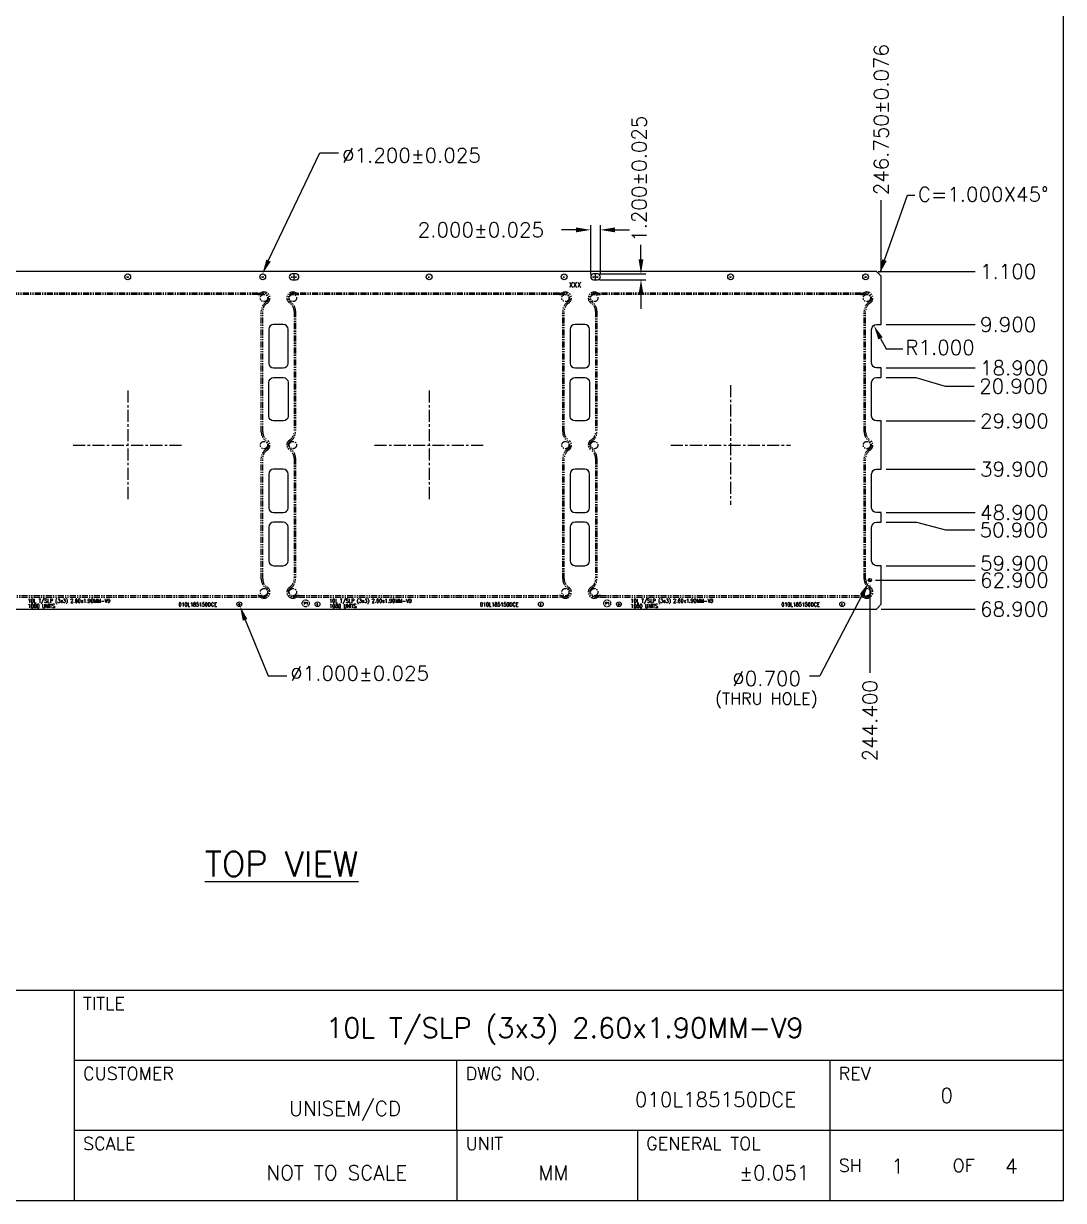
# Model space of a CAD drawing. Extents: x -347 to 20, y -460 to 3.
# Drawn here: x -233.3 to -17.7, y -460.4 to -216.3 of the extents above; entities that cross this region are included whole.
import ezdxf
from ezdxf.enums import TextEntityAlignment as Align

# ---------------------------------------------------------------- set-up
doc = ezdxf.new("R2010")
doc.units = 0
doc.header["$MEASUREMENT"] = 0
for name, pattern in [('CENTER', [50.8, 31.75, -6.35, 6.35, -6.35]), ('CENTERX2', [4, 2.5, -0.5, 0.5, -0.5]), ('HIDDEN', [0.375, 0.25, -0.125]), ('PHANTOM', [2.5, 1.25, -0.25, 0.25, -0.25, 0.25, -0.25])]:
    doc.linetypes.add(name, pattern=pattern)
for name, color, linetype in [('1', 7, 'CONTINUOUS'), ('1D', 4, 'CONTINUOUS'), ('logo', 3, 'CONTINUOUS'), ('TEMPLATE', 6, 'CONTINUOUS')]:
    doc.layers.add(name, color=color, linetype=linetype)
doc.styles.add('ROMANS', font='romans', dxfattribs={"width": 0.85, "height": 0.08})
doc.styles.add('simplex', font='SIMPLEX.SHX')

msp = doc.modelspace()

# ---------------------------------------------------------------- linework, layer by layer
at = {"layer": '1'}
msp.add_lwpolyline([(-304.4883, -337.7538), (-56.4883, -337.7538), (-55.4883, -336.7538), (-55.4883, -328.7538), (-56.4883, -328.7538, -0.41421356), (-57.4883, -327.7538), (-57.4883, -320.7538, -0.41421356), (-56.4883, -319.7538), (-55.4883, -319.7538), (-55.4883, -317.7538), (-56.4883, -317.7538, -0.41421356), (-57.4883, -316.7538), (-57.4883, -309.7538, -0.41421356), (-56.4883, -308.7538), (-55.4883, -308.7538), (-55.4883, -298.7538), (-56.4883, -298.7538, -0.41421356), (-57.4883, -297.7538), (-57.4883, -290.7538, -0.41421356), (-56.4883, -289.7538), (-55.4883, -289.7538), (-55.4883, -287.7538), (-56.4883, -287.7538, -0.41421356), (-57.4883, -286.7538), (-57.4883, -279.7538, -0.41421356), (-56.4883, -278.7538), (-55.4883, -278.7538), (-55.4883, -268.7538), (-56.4883, -267.7538), (-304.4883, -267.7538)], format="xyb", dxfattribs=at)
for points in [[(-176.8383, -268.2538), (-177.6383, -268.2538, 1), (-177.6383, -269.4538), (-176.8383, -269.4538, 1)], [(-114.3383, -268.2538), (-115.1383, -268.2538, 1), (-115.1383, -269.4538), (-114.3383, -269.4538, 1)], [(-178.4883, -286.7538), (-178.4883, -279.7538, 0.41421356), (-179.4883, -278.7538), (-181.4883, -278.7538, 0.41421356), (-182.4883, -279.7538), (-182.4883, -286.7538, 0.41421356), (-181.4883, -287.7538), (-179.4883, -287.7538, 0.41421356)], [(-115.9883, -286.7538), (-115.9883, -279.7538, 0.41421356), (-116.9883, -278.7538), (-118.9883, -278.7538, 0.41421356), (-119.9883, -279.7538), (-119.9883, -286.7538, 0.41421356), (-118.9883, -287.7538), (-116.9883, -287.7538, 0.41421356)], [(-179.4883, -298.7538), (-181.4883, -298.7538, -0.41421356), (-182.4883, -297.7538), (-182.4883, -290.7538, -0.41421356), (-181.4883, -289.7538), (-179.4883, -289.7538, -0.41421356), (-178.4883, -290.7538), (-178.4883, -297.7538, -0.41421356)], [(-116.9883, -298.7538), (-118.9883, -298.7538, -0.41421356), (-119.9883, -297.7538), (-119.9883, -290.7538, -0.41421356), (-118.9883, -289.7538), (-116.9883, -289.7538, -0.41421356), (-115.9883, -290.7538), (-115.9883, -297.7538, -0.41421356)], [(-181.4883, -317.7538), (-179.4883, -317.7538, 0.41421356), (-178.4883, -316.7538), (-178.4883, -309.7538, 0.41421356), (-179.4883, -308.7538), (-181.4883, -308.7538, 0.41421356), (-182.4883, -309.7538), (-182.4883, -316.7538, 0.41421356)], [(-118.9883, -317.7538), (-116.9883, -317.7538, 0.41421356), (-115.9883, -316.7538), (-115.9883, -309.7538, 0.41421356), (-116.9883, -308.7538), (-118.9883, -308.7538, 0.41421356), (-119.9883, -309.7538), (-119.9883, -316.7538, 0.41421356)], [(-179.4883, -328.7538, 0.41421356), (-178.4883, -327.7538), (-178.4883, -320.7538, 0.41421356), (-179.4883, -319.7538), (-181.4883, -319.7538, 0.41421356), (-182.4883, -320.7538), (-182.4883, -327.7538, 0.41421356), (-181.4883, -328.7538)], [(-116.9883, -328.7538, 0.41421356), (-115.9883, -327.7538), (-115.9883, -320.7538, 0.41421356), (-116.9883, -319.7538), (-118.9883, -319.7538, 0.41421356), (-119.9883, -320.7538), (-119.9883, -327.7538, 0.41421356), (-118.9883, -328.7538)]]:
    msp.add_lwpolyline(points, format="xyb", close=True, dxfattribs=at)
for centre, radius in [((-211.7383, -268.8538), 0.6), ((-183.7383, -268.8538), 0.6), ((-149.2383, -268.8538), 0.6), ((-121.2383, -268.8538), 0.6), ((-86.7383, -268.8538), 0.6), ((-58.7383, -268.8538), 0.6), ((-57.8383, -331.7538), 0.35), ((-188.5883, -336.7538), 0.5), ((-172.3883, -336.7538), 0.5), ((-126.0883, -336.7538), 0.5), ((-109.8883, -336.7538), 0.5), ((-63.5883, -336.7538), 0.5)]:
    msp.add_circle(centre, radius, dxfattribs=at)
at = {"layer": '1D'}
for p, q in [((-182.5177, -265.394), (-171.8978, -243.1451)), ((-171.8978, -243.1451), (-168.0077, -243.1451)), ((-55.4883, -267.7458), (-55.4883, -252.965)), ((-54.8362, -265.394), (-50.0217, -251.9426)), ((-50.0217, -251.9426), (-48.5142, -251.9426)), ((-115.7383, -268.3555), (-115.7383, -258.1163)), ((-113.7383, -268.3555), (-113.7383, -258.1163)), ((-118.7633, -259.1243), (-121.7883, -259.1243)), ((-110.7133, -259.1243), (-107.6883, -259.1243)), ((-105.3139, -265.2288), (-105.3139, -262.2038)), ((-113.9199, -268.2538), (-104.3059, -268.2538)), ((-56.1054, -267.7538), (-36.0285, -267.7538)), ((-113.9199, -269.4538), (-104.3059, -269.4538)), ((-105.3139, -272.4788), (-105.3139, -275.5038)), ((-54.4803, -278.7538), (-36.0285, -278.7538)), ((-55.6477, -281.6315), (-54.4663, -283.79)), ((-54.4663, -283.79), (-51.0414, -283.79)), ((-54.4803, -287.7538), (-36.0285, -287.7538)), ((-54.4803, -289.7538), (-48.297, -289.7538)), ((-48.297, -289.7538), (-42.247, -291.53)), ((-42.247, -291.53), (-36.197, -291.53)), ((-54.4803, -298.7538), (-36.0285, -298.7538)), ((-54.4803, -308.7538), (-36.0285, -308.7538)), ((-54.4803, -317.7538), (-36.0285, -317.7538)), ((-54.4803, -319.7538), (-48.2116, -319.7538)), ((-48.2116, -319.7538), (-42.1616, -321.3563)), ((-42.1616, -321.3563), (-36.1116, -321.3563)), ((-54.4803, -328.7538), (-36.0285, -328.7538)), ((-59.3683, -334.6462), (-68.2158, -351.5869)), ((-55.4803, -337.7538), (-36.0285, -337.7538)), ((-187.411, -340.0038), (-182.6479, -351.6026)), ((-182.6479, -351.6026), (-178.7578, -351.6026)), ((-70.3763, -351.5869), (-68.2158, -351.5869))]:
    msp.add_line(p, q, dxfattribs=at)
at = {"layer": '1D', "linetype": 'CENTER', "ltscale": 0.01}
for p, q in [((-177.2383, -269.4538), (-177.2383, -268.2538)), ((-114.7383, -269.4538), (-114.7383, -268.2538)), ((-211.9679, -268.8538), (-211.5087, -268.8538)), ((-211.7383, -269.0835), (-211.7383, -268.6242)), ((-183.9679, -268.8538), (-183.5087, -268.8538)), ((-183.7383, -269.0835), (-183.7383, -268.6242)), ((-177.8679, -268.8538), (-177.2383, -268.8538)), ((-177.6383, -269.0835), (-177.6383, -268.6242)), ((-177.2383, -268.8538), (-176.6087, -268.8538)), ((-176.8383, -269.0835), (-176.8383, -268.6242)), ((-149.4679, -268.8538), (-149.0087, -268.8538)), ((-149.2383, -269.0835), (-149.2383, -268.6242)), ((-121.4679, -268.8538), (-121.0087, -268.8538)), ((-121.2383, -269.0835), (-121.2383, -268.6242)), ((-115.3679, -268.8538), (-114.7383, -268.8538)), ((-115.1383, -269.0835), (-115.1383, -268.6242)), ((-114.7383, -268.8538), (-114.1087, -268.8538)), ((-114.3383, -269.0835), (-114.3383, -268.6242)), ((-86.9679, -268.8538), (-86.5087, -268.8538)), ((-86.7383, -269.0835), (-86.7383, -268.6242)), ((-58.9679, -268.8538), (-58.5087, -268.8538)), ((-58.7383, -269.0835), (-58.7383, -268.6242)), ((-57.9675, -331.7538), (-57.7092, -331.7538)), ((-57.8383, -331.883), (-57.8383, -331.6247)), ((-188.8179, -336.7538), (-188.3587, -336.7538)), ((-188.5883, -336.9835), (-188.5883, -336.5242)), ((-172.6179, -336.7538), (-172.1587, -336.7538)), ((-172.3883, -336.9835), (-172.3883, -336.5242)), ((-126.3179, -336.7538), (-125.8587, -336.7538)), ((-126.0883, -336.9835), (-126.0883, -336.5242)), ((-110.1179, -336.7538), (-109.6587, -336.7538)), ((-109.8883, -336.9835), (-109.8883, -336.5242)), ((-63.8179, -336.7538), (-63.3587, -336.7538)), ((-63.5883, -336.9835), (-63.5883, -336.5242))]:
    msp.add_line(p, q, dxfattribs=at)
at = {"layer": '1D', "linetype": 'CENTERX2'}
for p, q in [((-211.7383, -292.4386), (-211.7383, -315.0691)), ((-149.2383, -292.4386), (-149.2383, -315.0691)), ((-86.7383, -291.3373), (-86.7383, -316.1703)), ((-223.0536, -303.7538), (-200.4231, -303.7538)), ((-160.5536, -303.7538), (-137.9231, -303.7538)), ((-99.1548, -303.7538), (-74.3218, -303.7538))]:
    msp.add_line(p, q, dxfattribs=at)
at = {"layer": '1D', "linetype": 'ByBlock'}
for p, q in [((-56.7012, -331.7538), (-36.0285, -331.7538)), ((-57.8383, -332.891), (-57.8383, -350.9639))]:
    msp.add_line(p, q, dxfattribs=at)
at = {"layer": '1D', "color": 2, "linetype": 'PHANTOM'}
for points in [[(-184.7383, -272.2538), (-238.7383, -272.2538, -0.09901951), (-239.5076, -272.1, 0.91665949), (-240.6614, -274.3072, -0.25592414), (-239.7383, -275.9925), (-239.7383, -301.0152, -0.25592414), (-240.6614, -302.7005, 0.54772256), (-240.6614, -304.8072, -0.25592414), (-239.7383, -306.4925), (-239.7383, -331.5152, -0.25592414), (-240.6614, -333.2005, 0.91665949), (-239.5076, -335.4077, -0.09901951), (-238.7383, -335.2538), (-184.7383, -335.2538, -0.09901951), (-183.9691, -335.4077, 0.91665949), (-182.8153, -333.2005, -0.25592414), (-183.7383, -331.5152), (-183.7383, -306.4925, -0.25592414), (-182.8153, -304.8072, 0.54772256), (-182.8153, -302.7005, -0.25592414), (-183.7383, -301.0152), (-183.7383, -275.9925, -0.25592414), (-182.8153, -274.3072, 0.91665949), (-183.9691, -272.1, -0.09901951)], [(-184.7383, -272.5538), (-238.7383, -272.5538, -0.09901951), (-239.6229, -272.3769, 0.91665949), (-240.4999, -274.0544, -0.25592414), (-239.4383, -275.9925), (-239.4383, -301.0152, -0.25592414), (-240.4999, -302.9533, 0.54772256), (-240.4999, -304.5544, -0.25592414), (-239.4383, -306.4925), (-239.4383, -331.5152, -0.25592414), (-240.4999, -333.4533, 0.91665949), (-239.6229, -335.1308, -0.09901951), (-238.7383, -334.9538), (-184.7383, -334.9538, -0.09901951), (-183.8537, -335.1308, 0.91665949), (-182.9768, -333.4533, -0.25592414), (-184.0383, -331.5152), (-184.0383, -306.4925, -0.25592414), (-182.9768, -304.5544, 0.54772256), (-182.9768, -302.9533, -0.25592414), (-184.0383, -301.0152), (-184.0383, -275.9925, -0.25592414), (-182.9768, -274.0544, 0.91665949), (-183.8537, -272.3769, -0.09901951)], [(-122.2383, -272.2538), (-176.2383, -272.2538, -0.09901951), (-177.0076, -272.1, 0.91665949), (-178.1614, -274.3072, -0.25592414), (-177.2383, -275.9925), (-177.2383, -301.0152, -0.25592414), (-178.1614, -302.7005, 0.54772256), (-178.1614, -304.8072, -0.25592414), (-177.2383, -306.4925), (-177.2383, -331.5152, -0.25592414), (-178.1614, -333.2005, 0.91665949), (-177.0076, -335.4077, -0.09901951), (-176.2383, -335.2538), (-122.2383, -335.2538, -0.09901951), (-121.4691, -335.4077, 0.91665949), (-120.3153, -333.2005, -0.25592414), (-121.2383, -331.5152), (-121.2383, -306.4925, -0.25592414), (-120.3153, -304.8072, 0.54772256), (-120.3153, -302.7005, -0.25592414), (-121.2383, -301.0152), (-121.2383, -275.9925, -0.25592414), (-120.3153, -274.3072, 0.91665949), (-121.4691, -272.1, -0.09901951)], [(-122.2383, -272.5538), (-176.2383, -272.5538, -0.09901951), (-177.1229, -272.3769, 0.91665949), (-177.9999, -274.0544, -0.25592414), (-176.9383, -275.9925), (-176.9383, -301.0152, -0.25592414), (-177.9999, -302.9533, 0.54772256), (-177.9999, -304.5544, -0.25592414), (-176.9383, -306.4925), (-176.9383, -331.5152, -0.25592414), (-177.9999, -333.4533, 0.91665949), (-177.1229, -335.1308, -0.09901951), (-176.2383, -334.9538), (-122.2383, -334.9538, -0.09901951), (-121.3537, -335.1308, 0.91665949), (-120.4768, -333.4533, -0.25592414), (-121.5383, -331.5152), (-121.5383, -306.4925, -0.25592414), (-120.4768, -304.5544, 0.54772256), (-120.4768, -302.9533, -0.25592414), (-121.5383, -301.0152), (-121.5383, -275.9925, -0.25592414), (-120.4768, -274.0544, 0.91665949), (-121.3537, -272.3769, -0.09901951)], [(-59.7383, -272.2538), (-113.7383, -272.2538, -0.09901951), (-114.5076, -272.1, 0.91665949), (-115.6614, -274.3072, -0.25592414), (-114.7383, -275.9925), (-114.7383, -301.0152, -0.25592414), (-115.6614, -302.7005, 0.54772256), (-115.6614, -304.8072, -0.25592414), (-114.7383, -306.4925), (-114.7383, -331.5152, -0.25592414), (-115.6614, -333.2005, 0.91665949), (-114.5076, -335.4077, -0.09901951), (-113.7383, -335.2538), (-59.7383, -335.2538, -0.09901951), (-58.9691, -335.4077, 0.91665949), (-57.8153, -333.2005, -0.25592414), (-58.7383, -331.5152), (-58.7383, -306.4925, -0.25592414), (-57.8153, -304.8072, 0.54772256), (-57.8153, -302.7005, -0.25592414), (-58.7383, -301.0152), (-58.7383, -275.9925, -0.25592414), (-57.8153, -274.3072, 0.91665949), (-58.9691, -272.1, -0.09901951)], [(-59.7383, -272.5538), (-113.7383, -272.5538, -0.09901951), (-114.6229, -272.3769, 0.91665949), (-115.4999, -274.0544, -0.25592414), (-114.4383, -275.9925), (-114.4383, -301.0152, -0.25592414), (-115.4999, -302.9533, 0.54772256), (-115.4999, -304.5544, -0.25592414), (-114.4383, -306.4925), (-114.4383, -331.5152, -0.25592414), (-115.4999, -333.4533, 0.91665949), (-114.6229, -335.1308, -0.09901951), (-113.7383, -334.9538), (-59.7383, -334.9538, -0.09901951), (-58.8537, -335.1308, 0.91665949), (-57.9768, -333.4533, -0.25592414), (-59.0383, -331.5152), (-59.0383, -306.4925, -0.25592414), (-57.9768, -304.5544, 0.54772256), (-57.9768, -302.9533, -0.25592414), (-59.0383, -301.0152), (-59.0383, -275.9925, -0.25592414), (-57.9768, -274.0544, 0.91665949), (-58.8537, -272.3769, -0.09901951)]]:
    msp.add_lwpolyline(points, format="xyb", close=True, dxfattribs=at)
for centre in [(-183.4883, -273.2538), (-177.4883, -273.2538), (-120.9883, -273.2538), (-114.9883, -273.2538), (-58.4883, -273.2538), (-183.4883, -303.7538), (-177.4883, -303.7538), (-120.9883, -303.7538), (-114.9883, -303.7538), (-58.4883, -303.7538), (-183.4883, -334.2538), (-177.4883, -334.2538), (-120.9883, -334.2538), (-114.9883, -334.2538), (-58.4883, -334.2538)]:
    msp.add_circle(centre, 0.75, dxfattribs=at)
at = {"layer": '1D', "linetype": 'HIDDEN', "ltscale": 0.2}
for centre in [(-174.8253, -336.5683), (-112.3253, -336.5683)]:
    msp.add_circle(centre, 0.725, dxfattribs=at)
at = {"layer": '1D'}
for points in [[(-118.7633, -258.6202), (-118.7633, -259.6285), (-115.7383, -259.1243)], [(-110.7133, -258.6202), (-110.7133, -259.6285), (-113.7383, -259.1243)], [(-182.9945, -265.2832), (-183.801, -268.242), (-182.0785, -265.7047)], [(-105.818, -265.2288), (-104.8097, -265.2288), (-105.3139, -268.2538)], [(-55.3105, -265.2231), (-55.8617, -268.2399), (-54.3619, -265.5649)], [(-105.818, -272.4788), (-104.8097, -272.4788), (-105.3139, -269.4538)], [(-56.0969, -281.8605), (-57.0221, -278.9367), (-55.1986, -281.4024)], [(-59.0461, -335.101), (-58.0631, -332.1961), (-59.9351, -334.6252)], [(-187.8853, -340.1747), (-188.4365, -337.1579), (-186.9367, -339.8329)]]:
    msp.add_solid(points, dxfattribs=at)
at = {"layer": 'TEMPLATE', "color": 6}
for p, q in [((-17.7153, -416.8179), (-346.8834, -416.8179)), ((-17.7153, -431.34), (-222.8172, -431.34)), ((-143.4837, -445.8621), (-143.4837, -431.34)), ((-17.7153, -445.8621), (-222.8172, -445.8621)), ((-106.0582, -445.8621), (-106.0582, -460.3842))]:
    msp.add_line(p, q, dxfattribs=at)
msp.add_lwpolyline([(-346.8834, 3.1136), (-346.8834, -460.3842), (-17.7153, -460.3842), (-17.7153, 3.1136)], close=True, dxfattribs=at)
for points in [[(-222.8172, -416.8179), (-222.8172, -460.3842)], [(-66.1223, -431.34), (-66.1223, -460.3842)], [(-143.4837, -445.8621), (-143.4837, -460.3842)]]:
    msp.add_lwpolyline(points, dxfattribs=at)

# ---------------------------------------------------------------- texts
at = {"layer": '1D', "style": 'simplex'}
for s, p in [('246.750±0.076', (-53.9758, -251.957)), ('1.200±0.025', (-104.1678, -261.6217))]:
    msp.add_text(s, height=3.025, rotation=90, dxfattribs=at).set_placement(p)
for s, height, p in [('%%C1.200%%P0.025', 3.025, (-167.2943, -245.1736)), ('C=1.000X45%%D', 3.025, (-47.8999, -253.2626)), ('2.000±0.025', 3.025, (-151.6059, -260.6368)), ('1.100', 3.025, (-35.0205, -269.2663)), ('9.900', 3.025, (-35.0205, -280.2663)), ('R1.000', 3.025, (-50.502, -285.0061)), ('18.900', 3.025, (-35.0205, -289.2663)), ('20.900', 3.025, (-35.189, -293.0425)), ('29.900', 3.025, (-35.0205, -300.2663)), ('39.900', 3.025, (-35.0205, -310.2663)), ('48.900', 3.025, (-35.0205, -319.2663)), ('50.900', 3.025, (-35.1036, -322.8688)), ('59.900', 3.025, (-35.0205, -329.7743)), ('68.900', 3.025, (-35.0205, -339.2663)), ('%%C1.000%%P0.025', 3.025, (-178.0444, -352.5991)), ('%%C0.700', 3.025, (-86.3964, -353.6797)), ('(THRU HOLE)', 2.42, (-89.9522, -357.5142)), ('%%UTOP VIEW', 5.159646, (-195.7438, -393.1853))]:
    msp.add_text(s, height=height, dxfattribs=at).set_placement(p)
at = {"layer": '1D', "style": 'ROMANS', "width": 0.9}
for s, height, p in [('XXX', 1.1, (-120.2607, -271.0683)), ('10L T/SLP (3x3) 2.60x1.90MM-V9', 0.8, (-232.4707, -336.4356)), ('1080 UNITS', 0.8, (-232.4707, -337.5199)), ('010L185150DCE', 0.8, (-201.1922, -337.1884)), ('10L T/SLP (3x3) 2.60x1.90MM-V9', 0.8, (-169.9707, -336.4356)), ('1080 UNITS', 0.8, (-169.9707, -337.5199)), ('010L185150DCE', 0.8, (-138.6922, -337.1884)), ('10L T/SLP (3x3) 2.60x1.90MM-V9', 0.8, (-107.4707, -336.4356)), ('1080 UNITS', 0.8, (-107.4707, -337.5199)), ('010L185150DCE', 0.8, (-76.1922, -337.1884))]:
    msp.add_text(s, height=height, dxfattribs=at).set_placement(p)
at = {"layer": '1D', "color": 4, "linetype": 'ByBlock', "style": 'simplex'}
msp.add_text('62.900', height=3.025, dxfattribs=at).set_placement((-35.0205, -333.2663))
at = {"layer": '1D', "linetype": 'HIDDEN', "ltscale": 0.2, "style": 'ROMANS'}
for p in [(-175.2263, -336.8324), (-112.7263, -336.8324)]:
    msp.add_text('P1', height=0.5, dxfattribs=at).set_placement(p)
at = {"layer": '1D', "color": 4, "linetype": 'ByBlock', "insert": (-57.8383, -360.9029), "char_height": 3.025, "attachment_point": 5, "rotation": 90, "style": 'simplex'}
msp.add_mtext('\\A1;244.400', dxfattribs=at)
at = {"layer": 'logo', "color": 7, "style": 'simplex'}
for s, height, p in [('TITLE', 2.66239, (-221.0019, -420.872)), ('CUSTOMER', 2.66239, (-221.0019, -435.3941)), ('DWG NO.', 2.66239, (-141.6684, -435.3941)), ('REV', 2.66239, (-64.3071, -435.3941)), ('SCALE', 2.66239, (-221.0019, -449.9162)), ('UNIT', 2.66239, (-141.6684, -449.9162)), ('GENERAL TOL', 2.662389, (-104.2429, -449.9162))]:
    msp.add_text(s, height=height, rotation=360, dxfattribs=at).set_placement(p)
for s, height, p in [('10L T/SLP (3x3) 2.60x1.90MM-V9', 4.163009, (-170.6106, -424.5812)), ('SH', 2.66239, (-64.3071, -453.1232)), ('1', 3.0254, (-53.4155, -453.2727)), ('OF', 2.66239, (-40.7086, -453.1232)), ('4', 3.0254, (-29.817, -453.2727))]:
    msp.add_text(s, height=height, rotation=360, dxfattribs=at).set_placement(p, align=Align.MIDDLE_LEFT)
msp.add_text('UNISEM/CD', height=3.02544, rotation=360, dxfattribs=at).set_placement((-166.6697, -443.7399), align=Align.BOTTOM_CENTER)
for s, height, p in [('010L185150DCE', 3.025443, (-89.8605, -439.4458)), ('0', 3.0254, (-41.9188, -438.6011))]:
    msp.add_text(s, height=height, rotation=360, dxfattribs=at).set_placement(p, align=Align.MIDDLE_CENTER)
for s, height, p in [('NOT TO SCALE', 3.025443, (-168.396, -453.1232)), ('MM', 3.02544, (-123.5158, -453.1232)), ('%%P0.051', 3.02544, (-77.6749, -453.1232))]:
    msp.add_text(s, height=height, rotation=360, dxfattribs=at).set_placement(p, align=Align.TOP_CENTER)

doc.saveas('drawing.dxf')
